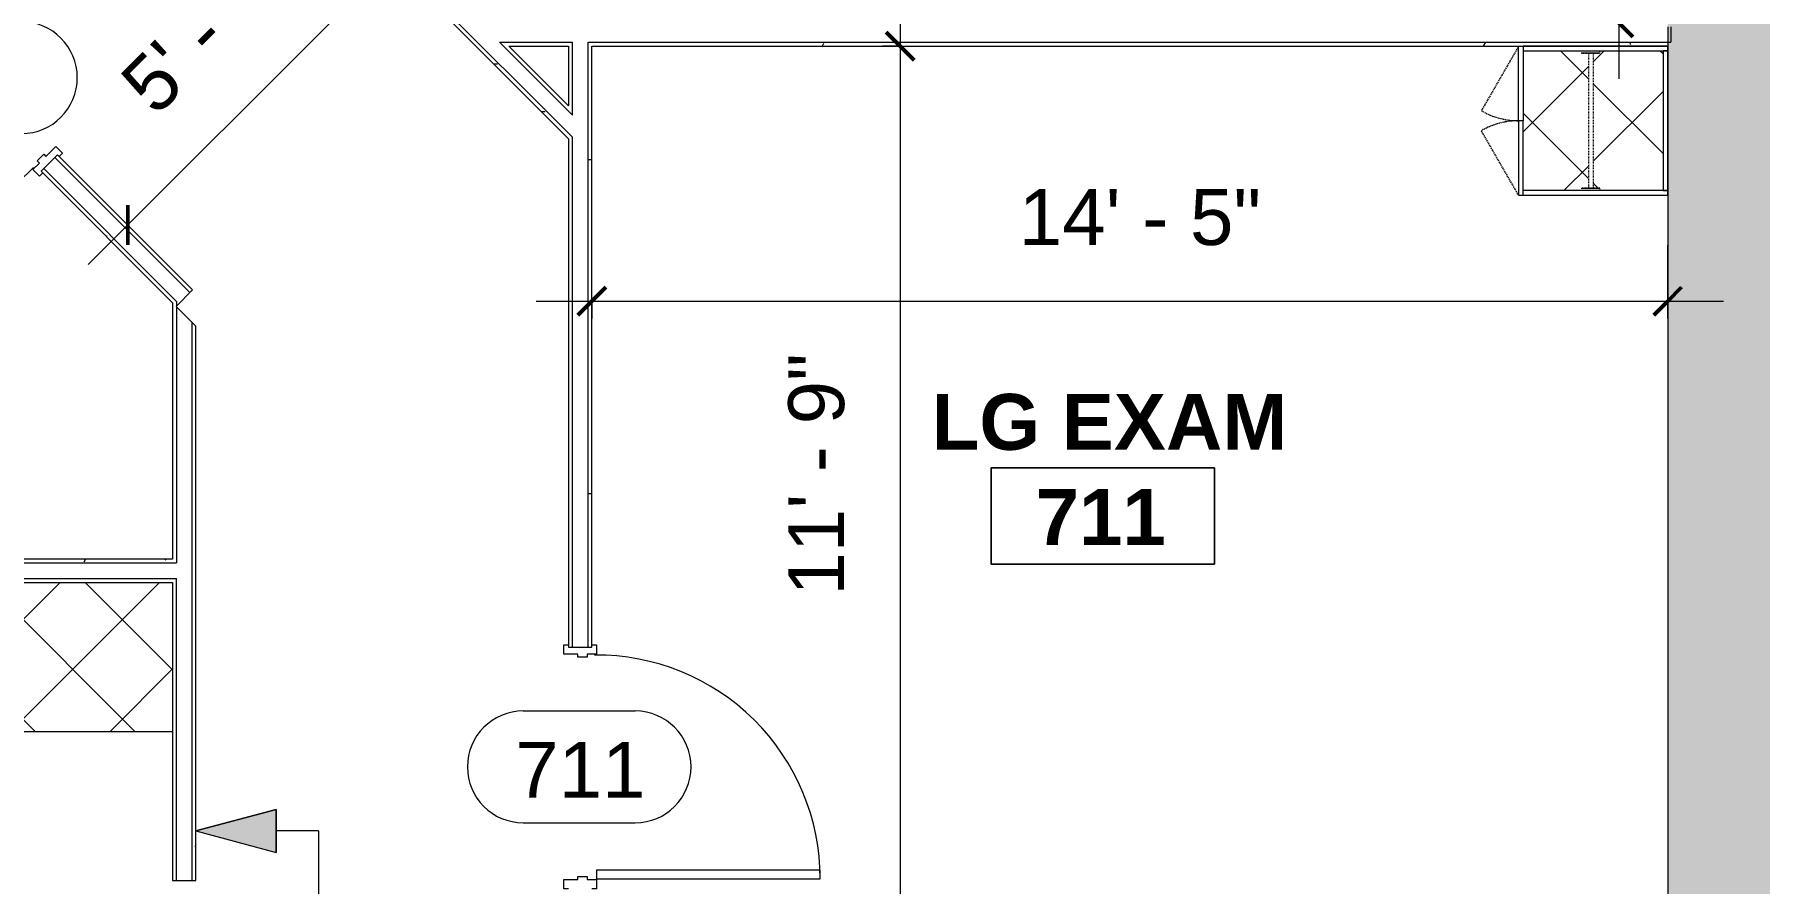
# Model space of a CAD drawing. Header units: inches. Extents: x 920 to 3228, y -557 to 2680.
# Drawn here: x 2619 to 2896.7, y 1112.3 to 1248.9 of the extents above; entities that cross this region are included whole.
import ezdxf

# ---------------------------------------------------------------- set-up
doc = ezdxf.new("R2010")
doc.units = ezdxf.units.IN
doc.header["$MEASUREMENT"] = 0
doc.linetypes.add('Dash', pattern=[0.25, 0.125, -0.125])
doc.linetypes.add('Hidden', pattern=[0.28125, 0.1875, -0.09375])
for name, color, linetype, lineweight in [('A-ANNO-DIMS', 211, 'Continuous', 9), ('A-ANNO-DIMS-96', 211, 'Continuous', 9), ('A-ANNO-NOTE', 131, 'Continuous', 9), ('A-AREA-IDEN', 2, 'Continuous', 9), ('A-DETL-GENF', 92, 'Continuous', 9), ('A-DOOR', 31, 'Continuous', 13), ('A-DOOR-IDEN', 31, 'Continuous', 9), ('A-WALL', 113, 'Continuous', 13), ('A-WALL-PATT', 111, 'Continuous', 13), ('I-WALL', 2, 'Continuous', 13), ('Q-CASE', 31, 'Continuous', 13), ('Q-CASE-HDLN', 31, 'Dash', 9)]:
    doc.layers.add(name, color=color, linetype=linetype, lineweight=lineweight)
doc.styles.add('Swis721 Lt BT', font='swissl.ttf', dxfattribs={"height": 9})
doc.styles.add('Swis721 Lt BT_B', font='', dxfattribs={"height": 9})
doc.styles.get('Swis721 Lt BT_B').set_extended_font_data('Swis721 Lt BT', bold=True)
doc.dimstyles.new('OTJ_-_3_32__Linear__0__Tolerance', dxfattribs={"dimscale": 12, "dimtxt": 9.497835, "dimasz": 0.375, "dimexe": 0.75, "dimexo": 0.5, "dimgap": 0.5, "dimtad": 1, "dimdec": 0, "dimzin": 3, "dimdsep": 46, "dimlunit": 4, "dimtxsty": 'Swis721 Lt BT', "dimblk1": 'OBLIQUE', "dimblk2": 'OBLIQUE', "dimsah": 1, "dimcen": 0.09, "dimdle": 0.75, "dimazin": 0, "dimtfac": 1, "dimtdec": 4, "dimtix": 1, "dimtmove": 0, "dimatfit": 3, "dimfxl": 1, "dimtvp": 1, "dimfrac": 2, "dimtolj": 1, "dimtzin": 0, "dimarcsym": 2})
doc.dimstyles.new('OTJ_-_3_32__Linear__1_2__Tolerance', dxfattribs={"dimscale": 12, "dimtxt": 9.497835, "dimasz": 0.375, "dimexe": 0.75, "dimexo": 0.5, "dimgap": 0.5, "dimtad": 1, "dimdec": 1, "dimrnd": 0.5, "dimzin": 3, "dimdsep": 46, "dimlunit": 4, "dimtxsty": 'Swis721 Lt BT', "dimblk1": 'OBLIQUE', "dimblk2": 'OBLIQUE', "dimsah": 1, "dimcen": 0.09, "dimdle": 0.75, "dimazin": 0, "dimtfac": 1, "dimtdec": 4, "dimtix": 1, "dimtmove": 0, "dimatfit": 3, "dimfxl": 1, "dimtvp": 1, "dimfrac": 2, "dimtolj": 1, "dimtzin": 0, "dimarcsym": 2})
pattern_1 = [(0, (664.756, 0), (30.72, 7.68), [1.267, -21.773, 1.267, -21.773, -122.88]), (0, (664.756, 0), (30.72, 7.68), [-46.08, 1.267, -44.813, 1.267, -21.773, -53.76]), (0, (664.756, 0), (30.72, 7.68), [-115.2, 1.267, -14.093, 1.267, -37.133]), (120, (676.276, 3.84), (-22.011075, 22.7643), [1.267, -21.773, 1.267, -21.773, -122.88]), (120, (676.276, 3.84), (-22.011075, 22.7643), [-46.08, 1.267, -44.813, 1.267, -21.773, -53.76]), (120, (676.276, 3.84), (-22.011075, 22.7643), [-115.2, 1.267, -14.093, 1.267, -37.133]), (240, (680.116, 19.2), (-8.708925, -30.4443), [1.267, -21.773, 1.267, -21.773, -122.88]), (240, (680.116, 19.2), (-8.708925, -30.4443), [-46.08, 1.267, -44.813, 1.267, -21.773, -53.76]), (240, (680.116, 19.2), (-8.708925, -30.4443), [-115.2, 1.267, -14.093, 1.267, -37.133])]

# ---------------------------------------------------------------- blocks, each defined once
blk = doc.blocks.new('Door - Single - Solid Door-V12-Level XX  CONSTRUCTION')
at = {"layer": 'A-DOOR', "lineweight": 9}
for p, q in [((-15.63, 2.54), (-14.13, 2.54)), ((-15.63, 1.79), (-15.63, 2.54)), ((-14.13, 2.54), (-14.13, 0.29)), ((-14.13, 0.29), (-13.63, 0.29)), ((-13.63, 0.29), (-13.63, -1.21)), ((21.62, 0.29), (22.12, 0.29)), ((21.62, -1.21), (21.62, 0.29)), ((22.12, 2.54), (23.62, 2.54)), ((22.12, 0.29), (22.12, 2.54)), ((23.62, 2.54), (23.62, 1.79)), ((-15.63, -2.71), (-15.63, -1.96)), ((-14.13, -2.71), (-15.63, -2.71)), ((-14.13, -1.21), (-14.13, -2.71)), ((-13.63, -1.21), (-14.13, -1.21)), ((22.12, -1.21), (21.62, -1.21)), ((22.12, -2.71), (22.12, -1.21)), ((23.62, -2.71), (22.12, -2.71)), ((23.62, -1.96), (23.62, -2.71))]:
    blk.add_line(p, q, dxfattribs=at)
at = {"layer": 'A-DOOR'}
for p, q in [((-12.63, -2.71), (-14.01, -2.71)), ((-14.01, -2.71), (-14.01, -38.71)), ((-12.63, -38.71), (-12.63, -2.71)), ((-14.01, -38.71), (-12.63, -38.71))]:
    blk.add_line(p, q, dxfattribs=at)
at = {"layer": 'A-DOOR', "lineweight": 9}
blk.add_arc((-14.01, -2.71), 36, 270, 0.5, dxfattribs=at)
blk = doc.blocks.new('CW Cupbd Combined - Robe 80_h x 24_d - 2 Doors - 1 rail - 1 shoe shelf-V35-Level XX  CONSTRUCTION')
at = {"layer": 'Q-CASE', "lineweight": 9}
h = blk.add_hatch(dxfattribs=at)
h.set_pattern_fill('FP_28', color=256, style=0, pattern_type=2)
h.set_pattern_definition([(135, (1249.038, -2219.565), (-8.012227, -8.012227), []), (225, (1249.038, -2219.565), (8.012227, -8.012227), [])])
h.paths.add_polyline_path([(25.25, -25.61), (25.25, -16.21), (24.85, -16.21), (24.85, -15.13), (3.14, -15.13), (3.14, -16.21), (2.75, -16.21), (2.75, -25.61), (24.85, -25.61)], flags=0)
h.paths.add_polyline_path([(25.25, -3.11), (2.75, -3.11), (2.75, -13.26), (3.14, -13.26), (3.14, -14.34), (24.85, -14.34), (24.85, -13.26), (25.25, -13.26)], flags=0)
at = {"layer": 'Q-CASE', "lineweight": 20}
for p, q in [((2.75, -2.36), (2, -2.36)), ((2, -2.36), (2, -25.61)), ((2.75, -13.26), (2.75, -2.36)), ((25.25, -2.36), (2.75, -2.36)), ((2.75, -2.36), (2.75, -3.11)), ((26, -2.36), (25.25, -2.36)), ((25.25, -2.36), (25.25, -13.26)), ((25.25, -3.11), (25.25, -2.36)), ((26, -25.61), (26, -2.36)), ((2.75, -3.11), (25.25, -3.11)), ((2.75, -25.61), (2.75, -16.21)), ((25.25, -16.21), (25.25, -25.61)), ((2, -25.61), (14, -25.61)), ((2, -26.36), (2, -25.61)), ((14, -26.36), (2, -26.36)), ((14, -25.61), (14, -26.36)), ((26, -25.61), (14, -25.61)), ((14, -25.61), (14, -26.36)), ((14, -26.36), (26, -26.36)), ((26, -26.36), (26, -25.61))]:
    blk.add_line(p, q, dxfattribs=at)
at = {"layer": 'Q-CASE', "lineweight": 9}
for p, q in [((2.75, -16.21), (2.75, -13.26)), ((3.14, -13.26), (3.14, -16.21)), ((24.85, -16.21), (24.85, -13.26)), ((25.25, -13.26), (25.25, -16.21))]:
    blk.add_line(p, q, dxfattribs=at)
at = {"layer": 'Q-CASE', "linetype": 'Hidden', "lineweight": 9}
for p, q in [((2, -26.36), (12.39, -32.36)), ((26, -26.36), (15.6, -32.36))]:
    blk.add_line(p, q, dxfattribs=at)
for centre, start, end in [((2, -26.36), 330, 0.5), ((26, -26.36), 179.5, 210)]:
    blk.add_arc(centre, 12, start, end, dxfattribs=at)
at = {"layer": 'Q-CASE-HDLN'}
for p, q in [((3.14, -13.26), (2.75, -13.26)), ((3.14, -14.74), (3.14, -13.26)), ((25.25, -13.26), (24.85, -13.26)), ((24.85, -13.26), (24.85, -16.21)), ((2.75, -16.21), (3.14, -16.21)), ((3.14, -14.34), (24.85, -14.34)), ((3.14, -16.21), (3.14, -14.74)), ((3.14, -15.13), (24.85, -15.13)), ((24.85, -16.21), (25.25, -16.21))]:
    blk.add_line(p, q, dxfattribs=at)
blk = doc.blocks.new('C-Counter Top1 - ADJ HEIGHT 2-7727322-Level XX  CONSTRUCTION')
at = {"layer": 'Q-CASE', "lineweight": 9}
h = blk.add_hatch(dxfattribs=at)
h.set_pattern_fill('FP_42', color=256, style=0, pattern_type=2)
h.set_pattern_definition([(45, (-1885.724, -1136.744), (-8.012227, 8.012227), []), (135, (-1885.724, -1136.744), (-8.012227, -8.012227), [])])
h.paths.add_polyline_path([(66.79, 0), (90.79, 0), (90.79, 24), (-47.26, 24), (-47.26, 0), (64.91, 0)], flags=0)
for p, q in [((-47.26, 24), (-47.26, 0)), ((-47.26, 0), (90.79, 0))]:
    blk.add_line(p, q, dxfattribs=at)
blk = doc.blocks.new('Door - Single - Solid Door-7731895-Level XX  CONSTRUCTION')
at = {"layer": 'A-DOOR', "lineweight": 9}
for p, q in [((-15.63, 2.54), (-14.13, 2.54)), ((-15.63, 1.79), (-15.63, 2.54)), ((-14.13, 2.54), (-14.13, 0.29)), ((-14.13, 0.29), (-13.63, 0.29)), ((-13.63, 0.29), (-13.63, -1.21)), ((21.62, 0.29), (22.12, 0.29)), ((21.62, -1.21), (21.62, 0.29)), ((22.12, 2.54), (23.62, 2.54)), ((22.12, 0.29), (22.12, 2.54)), ((23.62, 2.54), (23.62, 1.79)), ((-15.63, -2.71), (-15.63, -1.96)), ((-14.13, -2.71), (-15.63, -2.71)), ((-14.13, -1.21), (-14.13, -2.71)), ((-13.63, -1.21), (-14.13, -1.21)), ((22.12, -1.21), (21.62, -1.21)), ((22.12, -2.71), (22.12, -1.21)), ((23.62, -2.71), (22.12, -2.71)), ((23.62, -1.96), (23.62, -2.71))]:
    blk.add_line(p, q, dxfattribs=at)
at = {"layer": 'A-DOOR'}
for p, q in [((-14.01, -2.71), (-39.46, -28.17)), ((-13.03, -3.69), (-14.01, -2.71)), ((-38.49, -29.14), (-13.03, -3.69)), ((-39.46, -28.17), (-38.49, -29.14))]:
    blk.add_line(p, q, dxfattribs=at)
at = {"layer": 'A-DOOR', "lineweight": 9}
blk.add_arc((-14.01, -2.71), 36, 225, 0.5, dxfattribs=at)
blk = doc.blocks.new('Align Symbol - without word - Adjustable-7734775-Level XX  CONSTRUCTION')
at = {"layer": 'A-DETL-GENF'}
for p, q in [((0, 19.73), (0, 12.91)), ((0, 19.73), (76, 19.73)), ((76, 19.73), (76, 12.91))]:
    blk.add_line(p, q, dxfattribs=at)
blk = doc.blocks.new('Room Tag - Room Name and Number-3379422-Level XX  CONSTRUCTION')
at = {"layer": 'A-AREA-IDEN'}
for p, q in [((-0.1881, -0.1636), (-0.1881, -0.0018)), ((-0.1881, -0.0018), (0.1869, -0.0018)), ((0.1869, -0.0018), (-0.1881, -0.0018)), ((-0.1881, -0.0018), (-0.1881, -0.1636)), ((0.1869, -0.0018), (0.1869, -0.1636)), ((0.1869, -0.1636), (0.1869, -0.0018)), ((0.1869, -0.1636), (-0.1881, -0.1636)), ((-0.1881, -0.1636), (0.1869, -0.1636))]:
    blk.add_line(p, q, dxfattribs=at)
blk = doc.blocks.new('Door Tag - Door Tag-41184-Level XX  CONSTRUCTION')
at = {"layer": 'A-DOOR-IDEN'}
for p, q in [((-0.09375, 0.09375), (0.09375, 0.09375)), ((-0.09375, -0.09375), (0.09375, -0.09375))]:
    blk.add_line(p, q, dxfattribs=at)
for centre, start, end in [((-0.09375, 0), 90, 270), ((0.09375, 0), 270, 90)]:
    blk.add_arc(centre, 0.09375, start, end, dxfattribs=at)
blk = doc.blocks.new('DIMBLOCK12-Level XX  CONSTRUCTION')
at = {"layer": 'A-ANNO-DIMS-96'}
for p, q in [((2758.38, 1256.04), (2758.38, 1096.92)), ((2755.57, 1247.04), (2767.38, 1247.04)), ((2758.38, 1247.04), (2755.57, 1247.04)), ((2755.57, 1105.92), (2767.38, 1105.92)), ((2758.38, 1105.92), (2755.57, 1105.92))]:
    blk.add_line(p, q, dxfattribs=at)
at = {"layer": 'A-ANNO-DIMS-96', "lineweight": 50}
for p, q in [((2758.38, 1247.04), (2756.13, 1249.29)), ((2758.38, 1247.04), (2760.63, 1244.79)), ((2758.38, 1105.92), (2756.13, 1108.17)), ((2758.38, 1105.92), (2760.63, 1103.67))]:
    blk.add_line(p, q, dxfattribs=at)
at = {"layer": 'A-ANNO-DIMS-96', "color": 0, "insert": (2740.37, 1158.61), "char_height": 9, "width": 42.8759, "attachment_point": 1, "rotation": 90, "line_spacing_factor": 1.005062, "style": 'Swis721 Lt BT'}
blk.add_mtext('11\' - 9"', dxfattribs=at)
blk = doc.blocks.new('_Oblique')
at = {"color": 0, "linetype": 'ByBlock', "lineweight": -2}
blk.add_line((-0.5, -0.5), (0.5, 0.5), dxfattribs=at)
blk = doc.blocks.new('DIMBLOCK13-Level XX  CONSTRUCTION')
at = {"layer": 'A-ANNO-DIMS-96'}
for p, q in [((2708.77, 1203.19), (2708.77, 1215.01)), ((2881.96, 1203.19), (2881.96, 1215.01)), ((2699.77, 1206.01), (2890.96, 1206.01)), ((2708.77, 1206.01), (2708.77, 1203.19)), ((2881.96, 1206.01), (2881.96, 1203.19))]:
    blk.add_line(p, q, dxfattribs=at)
at = {"layer": 'A-ANNO-DIMS-96', "lineweight": 50}
for p, q in [((2708.77, 1206.01), (2711.02, 1208.26)), ((2881.96, 1206.01), (2884.21, 1208.26)), ((2708.77, 1206.01), (2706.52, 1203.76)), ((2881.96, 1206.01), (2879.71, 1203.76))]:
    blk.add_line(p, q, dxfattribs=at)
at = {"layer": 'A-ANNO-DIMS-96', "color": 0, "insert": (2777.5, 1224.03), "char_height": 9, "width": 42.8759, "attachment_point": 1, "line_spacing_factor": 1.005062, "style": 'Swis721 Lt BT'}
blk.add_mtext('14\' - 5"', dxfattribs=at)
blk = doc.blocks.new('DIMBLOCK16-Level XX  CONSTRUCTION')
at = {"layer": 'A-ANNO-DIMS-96'}
for p, q in [((2874.08, 1423.25), (2874.08, 1241.79)), ((2871.26, 1414.25), (2883.08, 1414.25)), ((2874.08, 1414.25), (2871.26, 1414.25)), ((2871.26, 1250.79), (2883.08, 1250.79)), ((2874.08, 1250.79), (2871.26, 1250.79))]:
    blk.add_line(p, q, dxfattribs=at)
at = {"layer": 'A-ANNO-DIMS-96', "lineweight": 50}
for p, q in [((2874.08, 1414.25), (2871.83, 1416.5)), ((2874.08, 1414.25), (2876.33, 1412)), ((2874.08, 1250.79), (2871.83, 1253.04)), ((2874.08, 1250.79), (2876.33, 1248.54))]:
    blk.add_line(p, q, dxfattribs=at)
at = {"layer": 'A-ANNO-DIMS-96', "color": 0, "insert": (2856.07, 1314.66), "char_height": 9, "width": 42.8759, "attachment_point": 1, "rotation": 90, "line_spacing_factor": 1.005062, "style": 'Swis721 Lt BT'}
blk.add_mtext('13\' - 7"', dxfattribs=at)
blk = doc.blocks.new('DIMBLOCK40-Level XX  CONSTRUCTION')
at = {"layer": 'A-ANNO-DIMS-96'}
for p, q in [((2682.82, 1267.04), (2627.67, 1211.89)), ((2674.47, 1262.67), (2682.82, 1254.31)), ((2676.46, 1260.68), (2674.47, 1262.67)), ((2632.04, 1220.24), (2640.4, 1211.89)), ((2634.03, 1218.25), (2632.04, 1220.24))]:
    blk.add_line(p, q, dxfattribs=at)
at = {"layer": 'A-ANNO-DIMS-96', "lineweight": 50}
for p, q in [((2676.46, 1260.68), (2676.46, 1263.86)), ((2676.46, 1260.68), (2676.46, 1257.5)), ((2634.03, 1218.25), (2634.03, 1221.43)), ((2634.03, 1218.25), (2634.03, 1215.07))]:
    blk.add_line(p, q, dxfattribs=at)
at = {"layer": 'A-ANNO-DIMS-96', "color": 0, "insert": (2632.22, 1241.92), "char_height": 9, "width": 34.9159, "attachment_point": 1, "rotation": 45, "line_spacing_factor": 1.005062, "style": 'Swis721 Lt BT'}
blk.add_mtext('5\' - 0"', dxfattribs=at)

msp = doc.modelspace()

# ---------------------------------------------------------------- hatches: boundary and pattern name
at = {"layer": 'A-ANNO-NOTE'}
msp.add_hatch(color=256, dxfattribs=at).paths.add_polyline_path([(2657.93, 1117.26), (2657.93, 1124.18), (2645.02, 1120.72), (2646.73, 1120.26)], flags=0)
at = {"layer": 'A-WALL-PATT', "lineweight": 9}
msp.add_hatch(color=7, dxfattribs=at).paths.add_polyline_path([(2901.83, 1082.48), (2901.83, 2095.92), (2881.96, 2095.92), (2881.96, 1082.48)], flags=0)
h = msp.add_hatch(dxfattribs=at)
h.set_pattern_fill('FP_11', color=256, style=0, pattern_type=2)
h.set_pattern_definition(pattern_1)
h.paths.add_polyline_path([(2705.02, 1232.12), (2705.02, 1233), (2631.5, 1306.48), (2631.5, 1305.64), (2700.49, 1236.65)], flags=0)
h = msp.add_hatch(dxfattribs=at)
h.set_pattern_fill('FP_11', color=256, style=0, pattern_type=2)
h.set_pattern_definition(pattern_1)
h.paths.add_polyline_path([(2641.82, 1205.16), (2641.9, 1205.24), (2641.9, 1205.97), (2620.52, 1227.35), (2620.08, 1226.9), (2641.74, 1205.24)], flags=0)
h.paths.add_polyline_path([(2592.85, 1254.13), (2593.3, 1254.57), (2592.17, 1255.69), (2591.29, 1255.69), (2592.41, 1254.57)], flags=0)
h = msp.add_hatch(dxfattribs=at)
h.set_pattern_fill('FP_11', color=256, style=0, pattern_type=2)
h.set_pattern_definition(pattern_1)
h.paths.add_polyline_path([(2881.68, 1247.04), (2881.96, 1247.04), (2881.96, 1247.67), (2708.15, 1247.67), (2708.15, 1247.04), (2869.58, 1247.04)], flags=0)
h.paths.add_polyline_path([(2705.65, 1247.04), (2705.65, 1247.67), (2694.77, 1247.67), (2695.4, 1247.04), (2705.02, 1247.04)], flags=0)
h = msp.add_hatch(dxfattribs=at)
h.set_pattern_fill('FP_11', color=256, style=0, pattern_type=2)
h.set_pattern_definition(pattern_1)
h.paths.add_polyline_path([(2708.77, 1105.29), (2708.77, 1111.79), (2708.15, 1111.79), (2708.15, 1105.29)], flags=0)
h.paths.add_polyline_path([(2708.15, 1150.29), (2708.77, 1150.29), (2708.77, 1247.04), (2708.15, 1247.04), (2708.15, 1161.37)], flags=0)
h = msp.add_hatch(dxfattribs=at)
h.set_pattern_fill('FP_11', color=256, style=0, pattern_type=2)
h.set_pattern_definition(pattern_1)
h.paths.add_polyline_path([(2641.27, 1163.87), (2641.9, 1163.87), (2641.9, 1164.49), (2479.22, 1164.49), (2479.22, 1163.87), (2615.39, 1163.87)], flags=0)
h.paths.add_polyline_path([(2645.02, 1163.87), (2645.02, 1164.49), (2644.4, 1164.49), (2644.4, 1163.87)], flags=0)
h = msp.add_hatch(dxfattribs=at)
h.set_pattern_fill('FP_11', color=256, style=0, pattern_type=2)
h.set_pattern_definition(pattern_1)
h.paths.add_polyline_path([(2644.4, 1112.74), (2645.02, 1112.74), (2645.02, 1163.87), (2644.4, 1163.87), (2644.4, 1120.26)], flags=0)
h = msp.add_hatch(dxfattribs=at)
h.set_pattern_fill('FP_11', color=256, style=0, pattern_type=2)
h.set_pattern_definition(pattern_1)
h.paths.add_polyline_path([(2641.9, 1160.74), (2641.9, 1161.37), (2479.22, 1161.37), (2479.22, 1160.74), (2641.27, 1160.74)], flags=0)

# ---------------------------------------------------------------- linework, layer by layer
at = {"layer": 'A-ANNO-NOTE'}
for p, q in [((2657.93, 1124.18), (2645.02, 1120.72)), ((2645.02, 1120.72), (2657.93, 1124.18)), ((2657.93, 1117.26), (2657.93, 1124.18)), ((2657.93, 1124.18), (2657.93, 1117.26)), ((2645.02, 1120.72), (2657.93, 1117.26)), ((2645.02, 1120.72), (2657.93, 1117.26))]:
    msp.add_line(p, q, dxfattribs=at)
at = {"layer": 'A-WALL'}
for p, q in [((2632.13, 1305.89), (2705.65, 1232.37)), ((2693.89, 1247.67), (2705.65, 1247.67)), ((2693.89, 1247.67), (2705.65, 1235.91)), ((2705.65, 1235.91), (2705.65, 1247.67)), ((2708.15, 1247.67), (2882.46, 1247.67)), ((2708.15, 1150.29), (2708.15, 1247.67)), ((2705.65, 1150.29), (2705.65, 1232.37)), ((2644.03, 1207.37), (2622.29, 1229.11)), ((2641.9, 1205.97), (2620.52, 1227.35)), ((2641.9, 1205.97), (2641.9, 1205.24)), ((2641.9, 1205.08), (2641.9, 1163.87)), ((2644.4, 1112.74), (2644.4, 1202.58)), ((2478.59, 1163.87), (2641.9, 1163.87)), ((2478.59, 1161.37), (2641.9, 1161.37)), ((2641.9, 1112.74), (2641.9, 1161.37))]:
    msp.add_line(p, q, dxfattribs=at)
at = {"layer": 'A-WALL', "color": 8, "lineweight": 20}
for p, q in [((2881.96, 1250.17), (2881.96, 1247.67)), ((2881.96, 1247.04), (2881.96, 1089.33))]:
    msp.add_line(p, q, dxfattribs=at)
at = {"layer": 'A-WALL', "color": 55}
msp.add_line((2881.96, 1247.67), (2881.96, 1247.04), dxfattribs=at)
at = {"layer": 'I-WALL'}
for p, q in [((2631.5, 1305.64), (2705.02, 1232.12)), ((2695.4, 1247.04), (2705.02, 1247.04)), ((2705.02, 1237.42), (2695.4, 1247.04)), ((2705.02, 1247.04), (2705.02, 1237.42)), ((2708.77, 1247.04), (2857.96, 1247.04)), ((2708.77, 1150.29), (2708.77, 1247.04)), ((2858.71, 1247.04), (2881.96, 1247.04)), ((2705.02, 1232.12), (2705.02, 1150.29)), ((2622.73, 1229.56), (2620.08, 1226.9)), ((2644.47, 1207.81), (2622.73, 1229.56)), ((2620.08, 1226.9), (2641.27, 1205.71)), ((2641.27, 1205.71), (2641.27, 1164.49)), ((2641.82, 1205.16), (2644.47, 1207.81)), ((2645.02, 1201.96), (2641.82, 1205.16)), ((2645.02, 1112.74), (2645.02, 1201.96)), ((2641.27, 1164.49), (2479.22, 1164.49)), ((2479.22, 1160.74), (2641.27, 1160.74)), ((2641.27, 1160.74), (2641.27, 1112.74)), ((2705.02, 1150.29), (2708.77, 1150.29)), ((2641.27, 1112.74), (2645.02, 1112.74))]:
    msp.add_line(p, q, dxfattribs=at)
at = {"layer": 'I-WALL', "lineweight": 9}
msp.add_line((2882.46, 1250.17), (2882.46, 1247.67), dxfattribs=at)

# ---------------------------------------------------------------- block references
at = {"layer": 'A-AREA-IDEN', "xscale": 95.99999999999994, "yscale": 95.99999999999994, "zscale": 95.99999999999994}
msp.add_blockref('Room Tag - Room Name and Number-3379422-Level XX  CONSTRUCTION', (2791.08, 1179.35), dxfattribs=at)
at = {"layer": 'A-DETL-GENF', "rotation": 269.9999999999998}
msp.add_blockref('Align Symbol - without word - Adjustable-7734775-Level XX  CONSTRUCTION', (2645.02, 1120.72), dxfattribs=at)
at = {"layer": 'A-DOOR'}
for name, p, rotation in [('Door - Single - Solid Door-7731895-Level XX  CONSTRUCTION', (2605.03, 1244.73), 315), ('Door - Single - Solid Door-V12-Level XX  CONSTRUCTION', (2706.81, 1127.05), 89.99999999999986)]:
    msp.add_blockref(name, p, dxfattribs=dict(at, rotation=rotation))
at = {"layer": 'A-DOOR-IDEN', "xscale": 95.99999999999994, "yscale": 95.99999999999994, "zscale": 95.99999999999994}
for p in [(2607.92, 1241.97), (2706.72, 1131.04)]:
    msp.add_blockref('Door Tag - Door Tag-41184-Level XX  CONSTRUCTION', p, dxfattribs=at)
at = {"layer": 'Q-CASE', "lineweight": 9, "rotation": 269.9999999999998}
msp.add_blockref('CW Cupbd Combined - Robe 80_h x 24_d - 2 Doors - 1 rail - 1 shoe shelf-V35-Level XX  CONSTRUCTION', (2884.32, 1249.04), dxfattribs=at)
at = {"layer": 'Q-CASE', "lineweight": 9}
msp.add_blockref('C-Counter Top1 - ADJ HEIGHT 2-7727322-Level XX  CONSTRUCTION', (2550.48, 1136.74), dxfattribs=at)

# ---------------------------------------------------------------- texts
at = {"layer": 'A-AREA-IDEN', "char_height": 9, "attachment_point": 1, "style": 'Swis721 Lt BT_B'}
for s, insert, width in [('LG EXAM', (2763.46, 1191.07), 66.66), ('711', (2780.19, 1175.75), 25.452)]:
    msp.add_mtext(s, dxfattribs=dict(at, insert=insert, width=width))
at = {"layer": 'A-DOOR-IDEN', "insert": (2696.42, 1135.06), "char_height": 9, "width": 24.543, "attachment_point": 1, "style": 'Swis721 Lt BT'}
msp.add_mtext('711', dxfattribs=at)

# ---------------------------------------------------------------- dimensions: what is measured, and where the dimension line sits
at = {"layer": 'A-ANNO-DIMS'}
for base, p1, p2, angle, dimstyle, override, picture, middle in [((2874.08, 1250.79), (2877.26, 1414.25), (2877.26, 1250.79), 90, 'OTJ_-_3_32__Linear__0__Tolerance', {"dimpost": '<>', "dimfxl": 163.462098}, 'DIMBLOCK16-Level XX  CONSTRUCTION', (2863.46, 1332.52)), ((2634.03, 1218.25), (2678.71, 1258.43), (2636.28, 1216), 45, 'OTJ_-_3_32__Linear__1_2__Tolerance', {"dimpost": '<>', "dimfxl": 60}, 'DIMBLOCK40-Level XX  CONSTRUCTION', (2647.73, 1246.98)), ((2758.38, 1105.92), (2761.57, 1247.04), (2761.57, 1105.92), 90, 'OTJ_-_3_32__Linear__1_2__Tolerance', {"dimpost": '<>', "dimfxl": 141.125}, 'DIMBLOCK12-Level XX  CONSTRUCTION', (2747.76, 1176.48))]:
    dim = msp.add_linear_dim(base=base, p1=p1, p2=p2, angle=angle, dimstyle=dimstyle, override=override, dxfattribs=at)
    dim.commit()
    dim.dimension.update_dxf_attribs({"geometry": picture, "text_midpoint": middle})
dim = msp.add_linear_dim(base=(2881.96, 1206.01), p1=(2708.77, 1209.19), p2=(2881.96, 1209.19), dimstyle='OTJ_-_3_32__Linear__1_2__Tolerance', override={"dimpost": '<>', "dimfxl": 173.1875}, dxfattribs=at)
dim.commit()
dim.dimension.update_dxf_attribs({"geometry": 'DIMBLOCK13-Level XX  CONSTRUCTION', "text_midpoint": (2795.37, 1216.64)})

doc.saveas('drawing.dxf')
